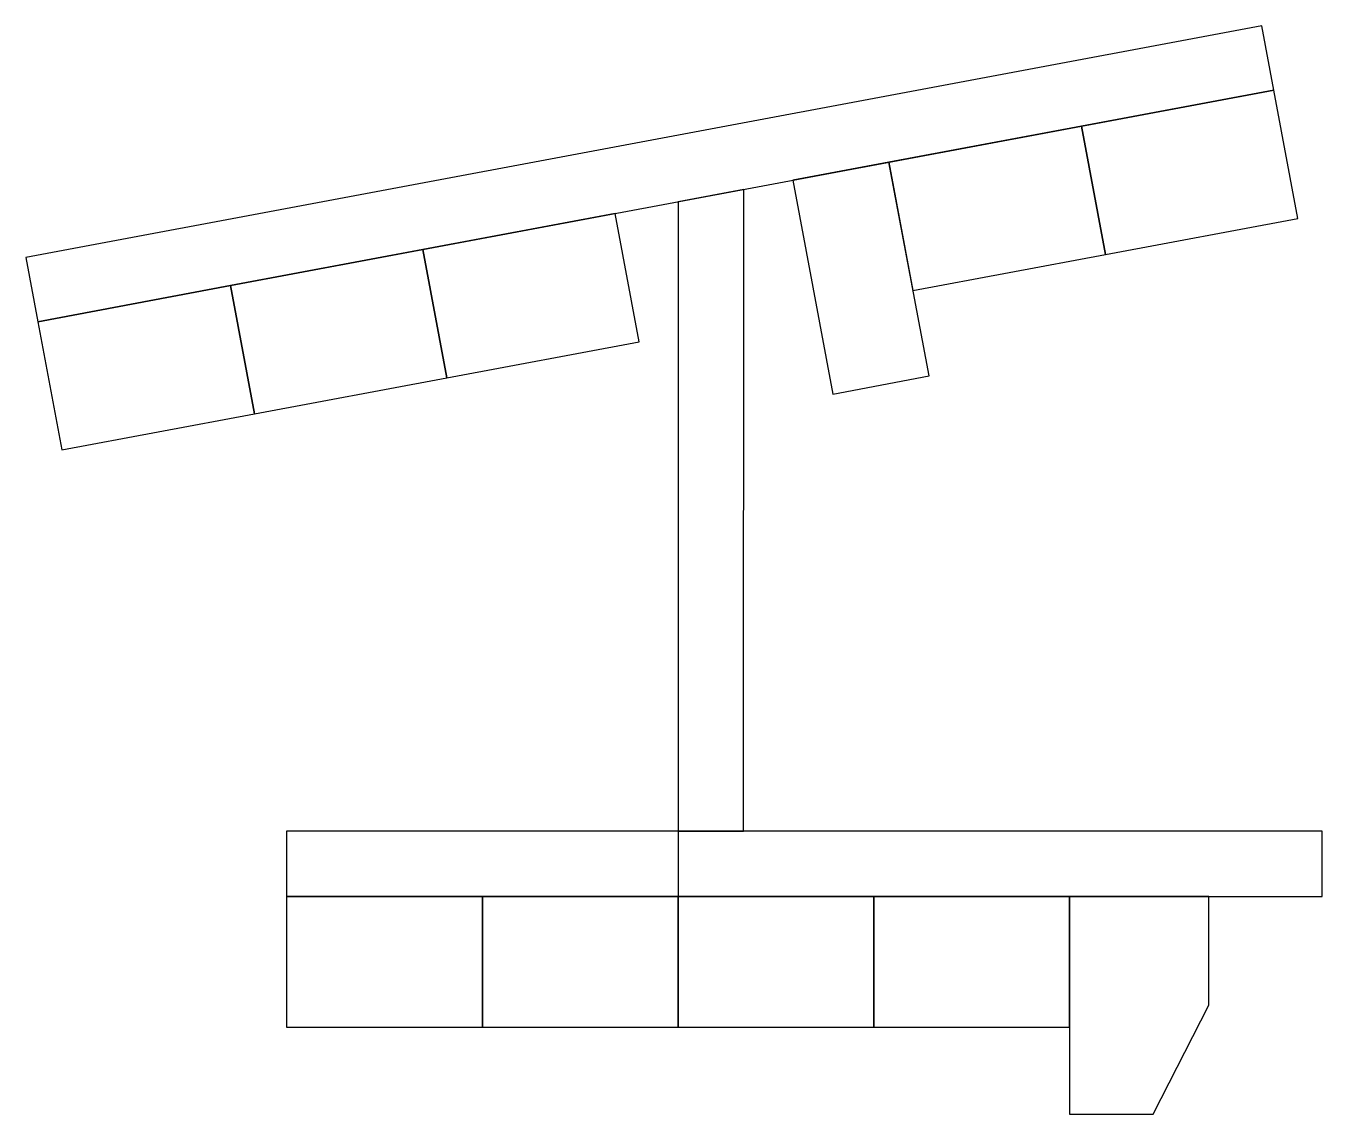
# Model space of a CAD drawing. Header units: millimetres. Extents: x 954 to 60547, y 7472 to 57497.
import ezdxf

# ---------------------------------------------------------------- set-up
doc = ezdxf.new("R2010")
doc.units = ezdxf.units.MM
for name, color, linetype in [('10500', 3, 'Continuous'), ('14000', 4, 'Continuous'), ('17500', 5, 'Continuous'), ('3500', 1, 'Continuous'), ('7000', 2, 'Continuous')]:
    doc.layers.add(name, color=color, linetype=linetype)

msp = doc.modelspace()

# ---------------------------------------------------------------- linework, layer by layer
at = {"color": 2, "elevation": 344543}
for points in [[(10352, 45558), (58325, 54548), (57773, 57497), (954, 46849), (1506, 43900)], [(12940, 17472), (60547, 17472), (60547, 20472), (12940, 20472), (12940, 17472)]]:
    msp.add_lwpolyline(points, close=True, dxfattribs=at)
at = {"color": 1, "elevation": 344543}
for points in [[(49479, 52891), (50585, 46993), (59431, 48651), (58325, 54548), (49479, 52891)], [(40633, 51233), (41739, 45336), (50585, 46993), (49479, 52891), (40633, 51233)], [(19198, 47216), (20303, 41318), (29149, 42976), (28044, 48874), (19198, 47216)], [(10352, 45558), (11457, 39661), (20303, 41318), (19198, 47216), (10352, 45558)], [(1506, 43900), (2611, 38003), (11457, 39661), (10352, 45558), (1506, 43900)], [(12940, 17472), (12940, 11472), (21940, 11472), (21940, 17472), (12940, 17472)], [(21940, 17472), (21940, 11472), (30940, 11472), (30940, 17472), (21940, 17472)], [(30940, 17472), (30940, 11472), (39940, 11472), (39940, 17472), (30940, 17472)], [(39940, 17472), (39940, 11472), (48940, 11472), (48940, 17472), (39940, 17472)]]:
    msp.add_lwpolyline(points, close=True, dxfattribs=at)
at = {"color": 3, "elevation": 344543}
for points in [[(36210, 50404), (38052, 40575), (42475, 41404), (40633, 51233), (36210, 50404)], [(55339, 12472), (55339, 17472), (48940, 17472), (48940, 7472), (52777, 7472)]]:
    msp.add_lwpolyline(points, close=True, dxfattribs=at)
at = {"layer": '10500', "color": 2, "elevation": 355043}
for points in [[(10352, 45558), (58325, 54548), (57773, 57497), (954, 46849), (1506, 43900)], [(33940, 20472), (33954, 49981), (30940, 49416), (30940, 20472), (33940, 20472)], [(12940, 17472), (60547, 17472), (60547, 20472), (12940, 20472), (12940, 17472)]]:
    msp.add_lwpolyline(points, close=True, dxfattribs=at)
at = {"layer": '10500', "color": 1, "elevation": 355043}
for points in [[(49479, 52891), (50585, 46993), (59431, 48651), (58325, 54548), (49479, 52891)], [(40633, 51233), (41739, 45336), (50585, 46993), (49479, 52891), (40633, 51233)], [(19198, 47216), (20303, 41318), (29149, 42976), (28044, 48874), (19198, 47216)], [(10352, 45558), (11457, 39661), (20303, 41318), (19198, 47216), (10352, 45558)], [(1506, 43900), (2611, 38003), (11457, 39661), (10352, 45558), (1506, 43900)], [(21940, 17472), (21940, 11472), (30940, 11472), (30940, 17472), (21940, 17472)], [(30940, 17472), (30940, 11472), (39940, 11472), (39940, 17472), (30940, 17472)], [(39940, 17472), (39940, 11472), (48940, 11472), (48940, 17472), (39940, 17472)]]:
    msp.add_lwpolyline(points, close=True, dxfattribs=at)
at = {"layer": '10500', "color": 3, "elevation": 355043}
for points in [[(36210, 50404), (38052, 40575), (42475, 41404), (40633, 51233), (36210, 50404)], [(55339, 12472), (55339, 17472), (48940, 17472), (48940, 7472), (52777, 7472)]]:
    msp.add_lwpolyline(points, close=True, dxfattribs=at)
at = {"layer": '14000', "color": 2, "elevation": 358543}
for points in [[(10352, 45558), (58325, 54548), (57773, 57497), (954, 46849), (1506, 43900)], [(33940, 20472), (33954, 49981), (30940, 49416), (30940, 20472), (33940, 20472)], [(30940, 17472), (60547, 17472), (60547, 20472), (30940, 20472), (30940, 17472)]]:
    msp.add_lwpolyline(points, close=True, dxfattribs=at)
at = {"layer": '14000', "color": 1, "elevation": 358543}
for points in [[(49479, 52891), (50585, 46993), (59431, 48651), (58325, 54548), (49479, 52891)], [(40633, 51233), (41739, 45336), (50585, 46993), (49479, 52891), (40633, 51233)], [(19198, 47216), (20303, 41318), (29149, 42976), (28044, 48874), (19198, 47216)], [(10352, 45558), (11457, 39661), (20303, 41318), (19198, 47216), (10352, 45558)], [(1506, 43900), (2611, 38003), (11457, 39661), (10352, 45558), (1506, 43900)], [(30940, 17472), (30940, 11472), (39940, 11472), (39940, 17472), (30940, 17472)], [(39940, 17472), (39940, 11472), (48940, 11472), (48940, 17472), (39940, 17472)]]:
    msp.add_lwpolyline(points, close=True, dxfattribs=at)
at = {"layer": '14000', "color": 3, "elevation": 358543}
for points in [[(36210, 50404), (38052, 40575), (42475, 41404), (40633, 51233), (36210, 50404)], [(55339, 12472), (55339, 17472), (48940, 17472), (48940, 7472), (52777, 7472)]]:
    msp.add_lwpolyline(points, close=True, dxfattribs=at)
at = {"layer": '17500', "color": 2, "elevation": 362043}
for points in [[(10352, 45558), (58325, 54548), (57773, 57497), (954, 46849), (1506, 43900)], [(33940, 20472), (33954, 49981), (30940, 49416), (30940, 20472), (33940, 20472)], [(30940, 17472), (60547, 17472), (60547, 20472), (30940, 20472), (30940, 17472)]]:
    msp.add_lwpolyline(points, close=True, dxfattribs=at)
at = {"layer": '17500', "color": 1, "elevation": 362043}
for points in [[(49479, 52891), (50585, 46993), (59431, 48651), (58325, 54548), (49479, 52891)], [(40633, 51233), (41739, 45336), (50585, 46993), (49479, 52891), (40633, 51233)], [(19198, 47216), (20303, 41318), (29149, 42976), (28044, 48874), (19198, 47216)], [(10352, 45558), (11457, 39661), (20303, 41318), (19198, 47216), (10352, 45558)], [(1506, 43900), (2611, 38003), (11457, 39661), (10352, 45558), (1506, 43900)]]:
    msp.add_lwpolyline(points, close=True, dxfattribs=at)
at = {"layer": '17500', "color": 3, "elevation": 362043}
for points in [[(36210, 50404), (38052, 40575), (42475, 41404), (40633, 51233), (36210, 50404)], [(55339, 12472), (55339, 17472), (48940, 17472), (48940, 7472), (52777, 7472)]]:
    msp.add_lwpolyline(points, close=True, dxfattribs=at)
at = {"layer": '3500', "color": 2, "elevation": 348043}
for points in [[(10352, 45558), (58325, 54548), (57773, 57497), (954, 46849), (1506, 43900)], [(12940, 17472), (60547, 17472), (60547, 20472), (12940, 20472), (12940, 17472)]]:
    msp.add_lwpolyline(points, close=True, dxfattribs=at)
at = {"layer": '3500', "color": 1, "elevation": 348043}
for points in [[(49479, 52891), (50585, 46993), (59431, 48651), (58325, 54548), (49479, 52891)], [(40633, 51233), (41739, 45336), (50585, 46993), (49479, 52891), (40633, 51233)], [(19198, 47216), (20303, 41318), (29149, 42976), (28044, 48874), (19198, 47216)], [(10352, 45558), (11457, 39661), (20303, 41318), (19198, 47216), (10352, 45558)], [(1506, 43900), (2611, 38003), (11457, 39661), (10352, 45558), (1506, 43900)], [(12940, 17472), (12940, 11472), (21940, 11472), (21940, 17472), (12940, 17472)], [(21940, 17472), (21940, 11472), (30940, 11472), (30940, 17472), (21940, 17472)], [(30940, 17472), (30940, 11472), (39940, 11472), (39940, 17472), (30940, 17472)], [(39940, 17472), (39940, 11472), (48940, 11472), (48940, 17472), (39940, 17472)]]:
    msp.add_lwpolyline(points, close=True, dxfattribs=at)
at = {"layer": '3500', "color": 3, "elevation": 348043}
for points in [[(36210, 50404), (38052, 40575), (42475, 41404), (40633, 51233), (36210, 50404)], [(55339, 12472), (55339, 17472), (48940, 17472), (48940, 7472), (52777, 7472)]]:
    msp.add_lwpolyline(points, close=True, dxfattribs=at)
at = {"layer": '7000', "color": 2, "elevation": 351543}
for points in [[(10352, 45558), (58325, 54548), (57773, 57497), (954, 46849), (1506, 43900)], [(33940, 20472), (33954, 49981), (30940, 49416), (30940, 20472), (33940, 20472)], [(12940, 17472), (60547, 17472), (60547, 20472), (12940, 20472), (12940, 17472)]]:
    msp.add_lwpolyline(points, close=True, dxfattribs=at)
at = {"layer": '7000', "color": 1, "elevation": 351543}
for points in [[(49479, 52891), (50585, 46993), (59431, 48651), (58325, 54548), (49479, 52891)], [(40633, 51233), (41739, 45336), (50585, 46993), (49479, 52891), (40633, 51233)], [(19198, 47216), (20303, 41318), (29149, 42976), (28044, 48874), (19198, 47216)], [(10352, 45558), (11457, 39661), (20303, 41318), (19198, 47216), (10352, 45558)], [(1506, 43900), (2611, 38003), (11457, 39661), (10352, 45558), (1506, 43900)], [(12940, 17472), (12940, 11472), (21940, 11472), (21940, 17472), (12940, 17472)], [(21940, 17472), (21940, 11472), (30940, 11472), (30940, 17472), (21940, 17472)], [(30940, 17472), (30940, 11472), (39940, 11472), (39940, 17472), (30940, 17472)], [(39940, 17472), (39940, 11472), (48940, 11472), (48940, 17472), (39940, 17472)]]:
    msp.add_lwpolyline(points, close=True, dxfattribs=at)
at = {"layer": '7000', "color": 3, "elevation": 351543}
for points in [[(36210, 50404), (38052, 40575), (42475, 41404), (40633, 51233), (36210, 50404)], [(55339, 12472), (55339, 17472), (48940, 17472), (48940, 7472), (52777, 7472)]]:
    msp.add_lwpolyline(points, close=True, dxfattribs=at)

doc.saveas('drawing.dxf')
